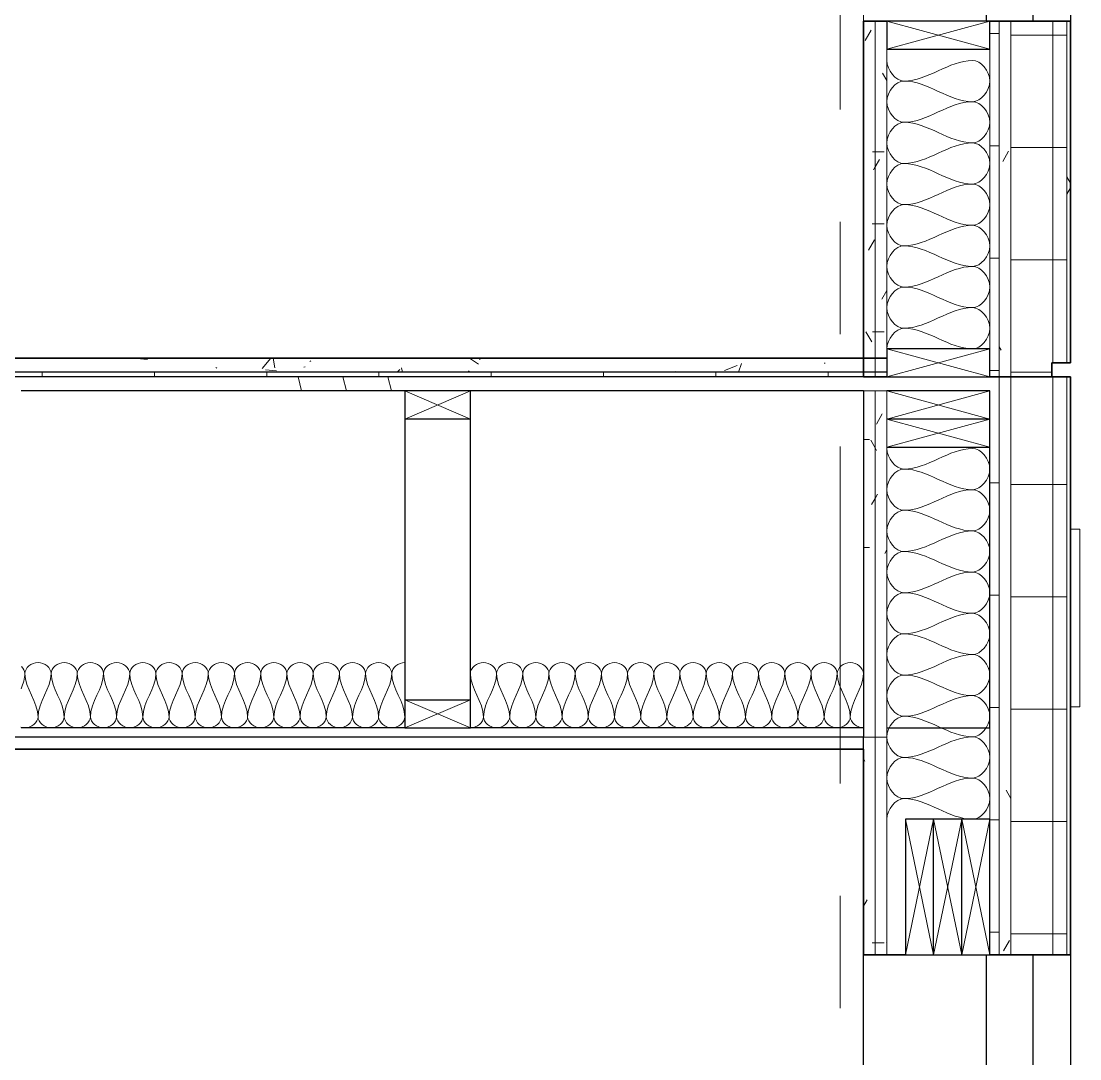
# Model space of a CAD drawing. Header units: inches. Extents: x 6 to 8416, y -388 to 6104.
# Drawn here: x 344.8 to 401.4, y 5567.3 to 5622.7 of the extents above; entities that cross this region are included whole.
import ezdxf

# ---------------------------------------------------------------- set-up
doc = ezdxf.new("R2010")
doc.units = ezdxf.units.IN
doc.header["$MEASUREMENT"] = 0
doc.linetypes.add('Center 3_8_', pattern=[36, 18, -6, 6, -6])
for name, color, linetype, lineweight in [('A-DETL', 90, 'Continuous', 13), ('A-DETL-GENF', 92, 'Continuous', 13), ('A-FLOR', 192, 'Continuous', 18), ('A-FLOR-MCUT', 51, 'Continuous', 25), ('A-FLOR-PATT', 8, 'Continuous', 35), ('A-GLAZ', 151, 'Continuous', 25), ('A-ROOM', 32, 'Continuous', 13), ('A-WALL', 113, 'Continuous', 25), ('A-WALL-PATT', 111, 'Continuous', 35), ('M-EQPM', 50, 'Continuous', 18), ('S-GRID', 1, 'Continuous', 13)]:
    doc.layers.add(name, color=color, linetype=linetype, lineweight=lineweight)
pattern_1 = [(0, (441.926, 3018), (0, 6), []), (90, (441.926, 3018), (-6, 4e-16), [])]
pattern_2 = [(0, (441.926, 3018), (0, 60), [60, 0, 0, 0]), (284.036, (482.726, 3030), (59.99915, -180.000494), [12.369, -235.017]), (284.036, (480.326, 3030), (59.99915, -180.000494), [12.369, -235.017]), (284.036, (477.926, 3030), (59.99915, -180.000494), [12.369, -235.017]), (284.036, (446.726, 3042), (59.99915, -180.000494), [12.369, -235.017]), (284.036, (444.326, 3042), (59.99915, -180.000494), [12.369, -235.017]), (284.036, (441.926, 3042), (59.99915, -180.000494), [12.369, -235.017]), (284.036, (464.726, 3054), (59.99915, -180.000494), [12.369, -235.017]), (284.036, (462.326, 3054), (59.99915, -180.000494), [12.369, -235.017]), (284.036, (459.926, 3054), (59.99915, -180.000494), [12.369, -235.017]), (284.036, (482.726, 3066), (59.99915, -180.000494), [12.369, -235.017]), (284.036, (480.326, 3066), (59.99915, -180.000494), [12.369, -235.017]), (284.036, (477.926, 3066), (59.99915, -180.000494), [12.369, -235.017]), (284.036, (446.726, 3078), (59.99915, -180.000494), [12.369, -235.017]), (284.036, (444.326, 3078), (59.99915, -180.000494), [12.369, -235.017]), (284.036, (441.926, 3078), (59.99915, -180.000494), [12.369, -235.017]), (0, (441.926, 3024), (0, 60), [60, 0, 0, 0]), (0, (441.926, 3030), (0, 60), [60, 0, 0, 0]), (0, (441.926, 3036), (0, 60), [60, 0, 0, 0]), (0, (441.926, 3042), (0, 60), [60, 0, 0, 0]), (0, (441.926, 3048), (0, 60), [60, 0, 0, 0]), (0, (441.926, 3054), (0, 60), [60, 0, 0, 0]), (0, (441.926, 3060), (0, 60), [60, 0, 0, 0]), (0, (441.926, 3066), (0, 60), [60, 0, 0, 0]), (0, (441.926, 3072), (0, 60), [60, 0, 0, 0])]
pattern_3 = [(0, (441.926, 3018), (7.68, 1.92), [0.6336, -5.126, 0.6336, -5.126, -30.72]), (0, (441.926, 3018), (7.68, 1.92), [-11.52, 0.6336, -10.886, 0.6336, -5.126, -13.44]), (0, (441.926, 3018), (7.68, 1.92), [-28.8, 0.6336, -3.206, 0.6336, -8.966]), (120, (444.806, 3018.96), (-5.5027688, 5.6910751), [0.6336, -5.126, 0.6336, -5.126, -30.72]), (120, (444.806, 3018.96), (-5.5027688, 5.6910751), [-11.52, 0.6336, -10.886, 0.6336, -5.126, -13.44]), (120, (444.806, 3018.96), (-5.5027688, 5.6910751), [-28.8, 0.6336, -3.206, 0.6336, -8.966]), (240, (445.766, 3022.8), (-2.1772312, -7.6110751), [0.6336, -5.126, 0.6336, -5.126, -30.72]), (240, (445.766, 3022.8), (-2.1772312, -7.6110751), [-11.52, 0.6336, -10.886, 0.6336, -5.126, -13.44]), (240, (445.766, 3022.8), (-2.1772312, -7.6110751), [-28.8, 0.6336, -3.206, 0.6336, -8.966])]
pattern_4 = [(0, (3866.364, 3018), (7.68, 1.92), [0.6336, -5.126, 0.6336, -5.126, -30.72]), (0, (3866.364, 3018), (7.68, 1.92), [-11.52, 0.6336, -10.886, 0.6336, -5.126, -13.44]), (0, (3866.364, 3018), (7.68, 1.92), [-28.8, 0.6336, -3.206, 0.6336, -8.966]), (120, (3869.244, 3018.96), (-5.5027688, 5.6910751), [0.6336, -5.126, 0.6336, -5.126, -30.72]), (120, (3869.244, 3018.96), (-5.5027688, 5.6910751), [-11.52, 0.6336, -10.886, 0.6336, -5.126, -13.44]), (120, (3869.244, 3018.96), (-5.5027688, 5.6910751), [-28.8, 0.6336, -3.206, 0.6336, -8.966]), (240, (3870.204, 3022.8), (-2.1772312, -7.6110751), [0.6336, -5.126, 0.6336, -5.126, -30.72]), (240, (3870.204, 3022.8), (-2.1772312, -7.6110751), [-11.52, 0.6336, -10.886, 0.6336, -5.126, -13.44]), (240, (3870.204, 3022.8), (-2.1772312, -7.6110751), [-28.8, 0.6336, -3.206, 0.6336, -8.966])]

# ---------------------------------------------------------------- blocks, each defined once
blk = doc.blocks.new('1-2 WD Adaptive-Recess-TS - 4_-0_x6_-6_ - 1_-6_ Recess L-12470867-WALL SECTION - LOBBY CANOPY')
at = {"layer": 'A-GLAZ', "lineweight": 13}
for p, q in [((3814.25, 5878.5), (3814.25, 5956.5)), ((3825.3125, 5956.5), (3825.3125, 5878.5))]:
    blk.add_line(p, q, dxfattribs=at)
at = {"layer": 'A-GLAZ', "color": 7}
for p, q in [((3820.8125, 5956.5), (3820.8125, 5904.5)), ((3823.3125, 5956.5), (3821, 5956.5)), ((3823.3125, 5904.5), (3823.3125, 5956.5))]:
    blk.add_line(p, q, dxfattribs=at)
blk = doc.blocks.new('1-2 WD Adaptive-Recess-TS - 4_-0_x6_-6_ - 1_-6_ Recess L-V33-WALL SECTION - LOBBY CANOPY')
at = {"layer": 'A-GLAZ', "lineweight": 13}
for p, q in [((3814.25, 5622.75), (3814.25, 5700.75)), ((3825.3125, 5700.75), (3825.3125, 5622.75))]:
    blk.add_line(p, q, dxfattribs=at)
at = {"layer": 'A-GLAZ', "color": 7}
for p, q in [((3820.8125, 5624.75), (3820.8125, 5622.75)), ((3823.3125, 5622.75), (3823.3125, 5624.75)), ((3821, 5622.75), (3823.3125, 5622.75))]:
    blk.add_line(p, q, dxfattribs=at)
blk = doc.blocks.new('ME Louvers w Trim-AM - 24_ x 8_-17810123-WALL SECTION - LOBBY CANOPY')
at = {"layer": 'M-EQPM'}
for p, q in [((3825.3125, 5467.75), (3825.8125, 5467.75)), ((3825.8125, 5467.75), (3825.8125, 5458.25)), ((3825.8125, 5458.25), (3825.3125, 5458.25))]:
    blk.add_line(p, q, dxfattribs=at)
blk = doc.blocks.new('06 Nominal Cut Lumber-Section-AM1 - 2x8 Section-20149446-WALL SECTION - LOBBY CANOPY')
at = {"layer": 'A-DETL-GENF', "lineweight": 25}
for p, q in [((3821, 5708), (3819.5, 5708)), ((3821, 5700.75), (3821, 5708)), ((3819.5, 5700.75), (3821, 5700.75))]:
    blk.add_line(p, q, dxfattribs=at)
at = {"layer": 'A-DETL-GENF'}
for p, q in [((3821, 5700.75), (3819.5, 5708)), ((3819.5, 5700.75), (3821, 5708))]:
    blk.add_line(p, q, dxfattribs=at)
blk = doc.blocks.new('06 Nominal Cut Lumber-Section-AM1 - 2x8 Section-V35-WALL SECTION - LOBBY CANOPY')
at = {"layer": 'A-DETL-GENF', "lineweight": 25}
for p, q in [((3818, 5708), (3816.5, 5708)), ((3816.5, 5708), (3816.5, 5700.75)), ((3818, 5700.75), (3818, 5708)), ((3816.5, 5700.75), (3818, 5700.75))]:
    blk.add_line(p, q, dxfattribs=at)
at = {"layer": 'A-DETL-GENF'}
for p, q in [((3818, 5700.75), (3816.5, 5708)), ((3816.5, 5700.75), (3818, 5708))]:
    blk.add_line(p, q, dxfattribs=at)
blk = doc.blocks.new('06 Nominal Cut Lumber-Section-AM1 - 2x6 Section-9014713-WALL SECTION - LOBBY CANOPY')
at = {"layer": 'A-DETL-GENF', "lineweight": 25}
for p, q in [((3821, 5730.875), (3815.5, 5730.875)), ((3821, 5729.375), (3821, 5730.875))]:
    blk.add_line(p, q, dxfattribs=at)
at = {"layer": 'A-DETL-GENF'}
for p, q in [((3815.5, 5730.875), (3821, 5729.375)), ((3815.5, 5729.375), (3821, 5730.875))]:
    blk.add_line(p, q, dxfattribs=at)
blk = doc.blocks.new('06 Nominal Cut Lumber-Section-AM1 - 2x6 Section-16986702-WALL SECTION - LOBBY CANOPY')
at = {"layer": 'A-DETL-GENF', "lineweight": 25}
for p, q in [((3821, 5729.375), (3815.5, 5729.375)), ((3821, 5727.875), (3821, 5729.375)), ((3815.5, 5727.875), (3821, 5727.875))]:
    blk.add_line(p, q, dxfattribs=at)
at = {"layer": 'A-DETL-GENF'}
for p, q in [((3815.5, 5727.875), (3821, 5729.375)), ((3815.5, 5729.375), (3821, 5727.875))]:
    blk.add_line(p, q, dxfattribs=at)
blk = doc.blocks.new('06 Nominal Cut Lumber-Section-AM1 - 2x6 Section-V36-WALL SECTION - LOBBY CANOPY')
at = {"layer": 'A-DETL-GENF', "lineweight": 25}
for p, q in [((3815.5, 5733.125), (3815.5, 5731.625)), ((3821, 5733.125), (3815.5, 5733.125)), ((3821, 5731.625), (3821, 5733.125)), ((3815.5, 5731.625), (3821, 5731.625))]:
    blk.add_line(p, q, dxfattribs=at)
at = {"layer": 'A-DETL-GENF'}
for p, q in [((3815.5, 5733.125), (3821, 5731.625)), ((3815.5, 5731.625), (3821, 5733.125))]:
    blk.add_line(p, q, dxfattribs=at)
blk = doc.blocks.new('09 GypsumWallboardTypeX-Section-AM - 5_8_-V41-WALL SECTION - LOBBY CANOPY')
at = {"layer": 'A-DETL-GENF'}
h = blk.add_hatch(dxfattribs=at)
h.set_pattern_fill('FP_16', color=256, style=0, pattern_type=2)
h.set_pattern_definition(pattern_4)
h.paths.add_polyline_path([(3815.5, 5584.5), (3815.5, 5603), (3814.875, 5603), (3814.875, 5584.5)])
for p, q in [((3815.5, 5603), (3814.875, 5603)), ((3815.5, 5584.5), (3815.5, 5603)), ((3814.875, 5584.5), (3815.5, 5584.5))]:
    blk.add_line(p, q, dxfattribs=at)
blk = doc.blocks.new('09 GypsumWallboardTypeX-Section-AM - 5_8_-V42-WALL SECTION - LOBBY CANOPY')
at = {"layer": 'A-DETL-GENF'}
h = blk.add_hatch(dxfattribs=at)
h.set_pattern_fill('FP_16', color=256, style=0, pattern_type=2)
h.set_pattern_definition(pattern_4)
h.paths.add_polyline_path([(3814.875, 5584.5), (3814.875, 5603), (3814.25, 5603), (3814.25, 5584.5)])
at = {"layer": 'A-DETL-GENF', "lineweight": 25}
blk.add_line((3814.25, 5603), (3814.25, 5584.5), dxfattribs=at)
at = {"layer": 'A-DETL-GENF'}
for p, q in [((3814.875, 5603), (3814.25, 5603)), ((3814.875, 5584.5), (3814.875, 5603)), ((3814.25, 5584.5), (3814.875, 5584.5))]:
    blk.add_line(p, q, dxfattribs=at)
blk = doc.blocks.new('06 Nominal Cut Lumber-Section-AM1 - 2x4 Section-9046868-WALL SECTION - LOBBY CANOPY')
at = {"layer": 'A-DETL-GENF', "lineweight": 25}
for p, q in [((3793.25, 5730.875), (3789.75, 5730.875)), ((3789.75, 5730.875), (3789.75, 5729.375)), ((3793.25, 5729.375), (3793.25, 5730.875))]:
    blk.add_line(p, q, dxfattribs=at)
at = {"layer": 'A-DETL-GENF'}
for p, q in [((3789.75, 5729.375), (3793.25, 5730.875)), ((3789.75, 5730.875), (3793.25, 5729.375))]:
    blk.add_line(p, q, dxfattribs=at)
blk = doc.blocks.new('06 Nominal Cut Lumber-Section-AM1 - 2x4 Section-V38-WALL SECTION - LOBBY CANOPY')
at = {"layer": 'A-DETL-GENF', "lineweight": 25}
for p, q in [((3789.75, 5714.375), (3789.75, 5712.875)), ((3793.25, 5712.875), (3793.25, 5714.375)), ((3789.75, 5712.875), (3793.25, 5712.875))]:
    blk.add_line(p, q, dxfattribs=at)
at = {"layer": 'A-DETL-GENF'}
for p, q in [((3789.75, 5712.875), (3793.25, 5714.375)), ((3789.75, 5714.375), (3793.25, 5712.875))]:
    blk.add_line(p, q, dxfattribs=at)
blk = doc.blocks.new('06 Nominal Cut Lumber-Top-AM - 4_ W-20150248-WALL SECTION - LOBBY CANOPY')
at = {"layer": 'A-DETL-GENF', "lineweight": 25}
for p, q in [((3793.25, 5729.375), (3789.75, 5729.375)), ((3789.75, 5729.375), (3789.75, 5714.375)), ((3793.25, 5714.375), (3793.25, 5729.375)), ((3789.75, 5714.375), (3793.25, 5714.375))]:
    blk.add_line(p, q, dxfattribs=at)

msp = doc.modelspace()

# ---------------------------------------------------------------- hatches: boundary and pattern name
at = {"layer": 'A-FLOR-PATT', "lineweight": 13}
h = msp.add_hatch(dxfattribs=at)
h.set_pattern_fill('FP_13', color=256, style=0, pattern_type=2)
h.set_pattern_definition([(50, (441.926, 3018), (6.885997, -0.602097), [0.72, -7.92]), (355, (441.926, 3018), (-1.331756, 7.220547), [0.576, -6.336]), (100.451, (442.5, 3017.95), (5.553629, 6.618191), [0.61191, -6.731]), (46.184, (441.926, 3019.92), (10.245642, -1.588925), [1.08, -11.88]), (96.636, (442.78, 3019.788), (8.97244, 9.35152), [0.91786, -10.096]), (351.184, (441.926, 3019.92), (8.9732, 9.35123), [0.864, -9.504]), (21, (442.886, 3019.44), (5.730726, -3.865003), [0.72, -7.92]), (326, (442.886, 3019.44), (2.33581, 6.96088), [0.576, -6.336]), (71.451, (443.363, 3019.118), (8.065876, 3.095948), [0.61191, -6.731]), (37.5, (441.926, 3018), (0.116866, 3.1954784), [0.06336, -6.196, 0.06336, -6.369, -6.36]), (37.5, (441.926, 3018), (0.116866, 3.1954784), [-12.691, 0.06336, -6.297]), (7.5, (441.926, 3018), (2.52543, 3.7860247), [0.06336, -3.604, 0.06336, -6.052, -2.424]), (7.5, (441.926, 3018), (2.52543, 3.7860247), [-9.782, 0.06336, -2.361]), (327.5, (439.785, 3018), (5.1243685, -0.2161763), [0.06336, -2.337, 0.06336, -7.425, -9.936]), (327.5, (439.785, 3018), (5.1243685, -0.2161763), [-9.888, 0.06336, -9.873]), (317.5, (438.825, 3018), (5.598326, 0.96141), [0.06336, -3.057, 0.06336, -4.909, -7.056]), (317.5, (438.825, 3018), (5.598326, 0.96141), [-8.093, 0.06336, -6.993])])
h.paths.add_polyline_path([(366.41796077, 5604), (391.06196077, 5604), (391.06196077, 5604.75), (300.59396077, 5604.75), (300.59396077, 5604)])
h = msp.add_hatch(dxfattribs=at)
h.set_pattern_fill('FP_14', color=256, style=0, pattern_type=2)
h.set_pattern_definition(pattern_1)
h.paths.add_polyline_path([(366.41796077, 5603.75), (391.06196077, 5603.75), (391.06196077, 5604), (300.59396077, 5604), (300.59396077, 5603.75)])
h = msp.add_hatch(dxfattribs=at)
h.set_pattern_fill('FP_15', color=256, style=0, pattern_type=2)
h.set_pattern_definition(pattern_2)
h.paths.add_polyline_path([(391.06196077, 5603), (396.56196077, 5603), (396.56196077, 5603.75), (300.59396077, 5603.75), (300.59396077, 5603), (390.43696077, 5603)])
at = {"layer": 'A-WALL-PATT', "lineweight": 13}
h = msp.add_hatch(dxfattribs=at)
h.set_pattern_fill('FP_15', color=256, style=0, pattern_type=2)
h.set_pattern_definition(pattern_2)
h.paths.add_polyline_path([(396.56196077, 5603.75), (397.06196077, 5603.75), (397.06196077, 5622.75), (396.56196077, 5622.75), (396.56196077, 5605.25)])
h.paths.add_polyline_path([(397.06196077, 5700.75), (397.06196077, 5731.625), (396.56196077, 5731.625), (396.56196077, 5700.75)])
h = msp.add_hatch(dxfattribs=at)
h.set_pattern_fill('FP_16', color=256, style=0, pattern_type=2)
h.set_pattern_definition(pattern_3)
h.paths.add_polyline_path([(397.06196077, 5603.75), (397.68696077, 5603.75), (397.68696077, 5622.75), (397.06196077, 5622.75), (397.06196077, 5616.38675)])
h.paths.add_polyline_path([(397.06196077, 5700.75), (397.68696077, 5700.75), (397.68696077, 5731.625), (397.06196077, 5731.625), (397.06196077, 5709.351875)])
h = msp.add_hatch(dxfattribs=at)
h.set_pattern_fill('FP_14', color=256, style=0, pattern_type=2)
h.set_pattern_definition(pattern_1)
h.paths.add_polyline_path([(399.87446077, 5603.75), (399.87446077, 5604.5), (400.68696077, 5604.5), (400.68696077, 5622.75), (397.68696077, 5622.75), (397.68696077, 5603.75), (399.32996077, 5603.75)])
h.paths.add_polyline_path([(399.32996077, 5700.75), (400.68696077, 5700.75), (400.68696077, 5731.625), (397.68696077, 5731.625), (397.68696077, 5700.75)])
h = msp.add_hatch(dxfattribs=at)
h.set_pattern_fill('FP_16', color=256, style=0, pattern_type=2)
h.set_pattern_definition(pattern_3)
h.paths.add_polyline_path([(400.68696077, 5604.5), (400.87446077, 5604.5), (400.87446077, 5622.75), (400.68696077, 5622.75), (400.68696077, 5616.38675)])
h.paths.add_polyline_path([(400.68696077, 5700.75), (400.87446077, 5700.75), (400.87446077, 5731.625), (400.68696077, 5731.625)])
h = msp.add_hatch(dxfattribs=at)
h.set_pattern_fill('FP_16', color=256, style=0, pattern_type=2)
h.set_pattern_definition(pattern_3)
h.paths.add_polyline_path([(389.81196077, 5603.75), (390.43696077, 5603.75), (390.43696077, 5622.75), (389.81196077, 5622.75), (389.81196077, 5616.38675)])
h.paths.add_polyline_path([(389.81196077, 5700.75), (390.43696077, 5700.75), (390.43696077, 5712.375), (389.81196077, 5712.375), (389.81196077, 5709.351875)])
h = msp.add_hatch(dxfattribs=at)
h.set_pattern_fill('FP_16', color=256, style=0, pattern_type=2)
h.set_pattern_definition(pattern_3)
h.paths.add_polyline_path([(391.06196077, 5603.75), (391.06196077, 5622.75), (390.43696077, 5622.75), (390.43696077, 5603.75)])
h.paths.add_polyline_path([(391.06196077, 5700.75), (391.06196077, 5712.375), (390.43696077, 5712.375), (390.43696077, 5700.75)])
h = msp.add_hatch(dxfattribs=at)
h.set_pattern_fill('FP_15', color=256, style=0, pattern_type=2)
h.set_pattern_definition(pattern_2)
h.paths.add_polyline_path([(396.56196077, 5475.875), (397.06196077, 5475.875), (397.06196077, 5494.875), (396.56196077, 5494.875), (396.56196077, 5477.375)])
h.paths.add_polyline_path([(396.56196077, 5572.875), (397.06196077, 5572.875), (397.06196077, 5603.75), (396.56196077, 5603.75), (396.56196077, 5580.125)])
h = msp.add_hatch(dxfattribs=at)
h.set_pattern_fill('FP_16', color=256, style=0, pattern_type=2)
h.set_pattern_definition(pattern_3)
h.paths.add_polyline_path([(397.68696077, 5475.875), (397.68696077, 5494.875), (397.06196077, 5494.875), (397.06196077, 5475.875)])
h.paths.add_polyline_path([(397.06196077, 5572.875), (397.68696077, 5572.875), (397.68696077, 5603.75), (397.06196077, 5603.75), (397.06196077, 5585.398375)])
h = msp.add_hatch(dxfattribs=at)
h.set_pattern_fill('FP_14', color=256, style=0, pattern_type=2)
h.set_pattern_definition(pattern_1)
h.paths.add_polyline_path([(399.87446077, 5475.875), (399.87446077, 5476.625), (400.68696077, 5476.625), (400.68696077, 5494.875), (397.68696077, 5494.875), (397.68696077, 5475.875), (399.32996077, 5475.875)])
h.paths.add_polyline_path([(399.32996077, 5572.875), (400.68696077, 5572.875), (400.68696077, 5603.75), (397.68696077, 5603.75), (397.68696077, 5572.875)])
h = msp.add_hatch(dxfattribs=at)
h.set_pattern_fill('FP_16', color=256, style=0, pattern_type=2)
h.set_pattern_definition(pattern_3)
h.paths.add_polyline_path([(400.87446077, 5476.625), (400.87446077, 5494.875), (400.68696077, 5494.875), (400.68696077, 5476.625)])
h.paths.add_polyline_path([(400.68696077, 5572.875), (400.87446077, 5572.875), (400.87446077, 5603.75), (400.68696077, 5603.75)])
h = msp.add_hatch(dxfattribs=at)
h.set_pattern_fill('FP_16', color=256, style=0, pattern_type=2)
h.set_pattern_definition(pattern_3)
h.paths.add_polyline_path([(390.43696077, 5475.875), (390.43696077, 5494.875), (389.81196077, 5494.875), (389.81196077, 5475.875)])
h.paths.add_polyline_path([(390.43696077, 5572.875), (390.43696077, 5584.5), (389.81196077, 5584.5), (389.81196077, 5572.875)])
h = msp.add_hatch(dxfattribs=at)
h.set_pattern_fill('FP_16', color=256, style=0, pattern_type=2)
h.set_pattern_definition(pattern_3)
h.paths.add_polyline_path([(390.43696077, 5475.875), (391.06196077, 5475.875), (391.06196077, 5494.875), (390.43696077, 5494.875), (390.43696077, 5492.43325)])
h.paths.add_polyline_path([(390.43696077, 5572.875), (391.06196077, 5572.875), (391.06196077, 5584.5), (390.43696077, 5584.5), (390.43696077, 5583.875)])

# ---------------------------------------------------------------- linework, layer by layer
at = {"layer": 'A-DETL'}
for points in [[(391.97862743, 5619.55), (391.54650662, 5619.55), (391.06196077, 5620.13145503), (391.06196077, 5620.65)], [(395.6452941, 5620.65), (394.38545627, 5620.65), (393.23846526, 5619.55), (391.97862743, 5619.55)], [(395.6452941, 5618.45), (396.07741491, 5618.45), (397.04650662, 5619.55), (396.07741491, 5620.65), (395.6452941, 5620.65)], [(391.97862743, 5617.35), (391.54650662, 5617.35), (390.57741491, 5618.45), (391.54650662, 5619.55), (391.97862743, 5619.55)], [(391.97862743, 5619.55), (393.23846526, 5619.55), (394.38545627, 5618.45), (395.6452941, 5618.45)], [(395.6452941, 5618.45), (394.38545627, 5618.45), (393.23846526, 5617.35), (391.97862743, 5617.35)], [(395.6452941, 5616.25), (396.07741491, 5616.25), (397.04650662, 5617.35), (396.07741491, 5618.45), (395.6452941, 5618.45)], [(391.97862743, 5615.15), (391.54650662, 5615.15), (390.57741491, 5616.25), (391.54650662, 5617.35), (391.97862743, 5617.35)], [(391.97862743, 5617.35), (393.23846526, 5617.35), (394.38545627, 5616.25), (395.6452941, 5616.25)], [(395.6452941, 5616.25), (394.38545627, 5616.25), (393.23846526, 5615.15), (391.97862743, 5615.15)], [(395.6452941, 5614.05), (396.07741491, 5614.05), (397.04650662, 5615.15), (396.07741491, 5616.25), (395.6452941, 5616.25)], [(391.97862743, 5612.95), (391.54650662, 5612.95), (390.57741491, 5614.05), (391.54650662, 5615.15), (391.97862743, 5615.15)], [(391.97862743, 5615.15), (393.23846526, 5615.15), (394.38545627, 5614.05), (395.6452941, 5614.05)], [(395.6452941, 5614.05), (394.38545627, 5614.05), (393.23846526, 5612.95), (391.97862743, 5612.95)], [(395.6452941, 5611.85), (396.07741491, 5611.85), (397.04650662, 5612.95), (396.07741491, 5614.05), (395.6452941, 5614.05)], [(391.97862743, 5610.75), (391.54650662, 5610.75), (390.57741491, 5611.85), (391.54650662, 5612.95), (391.97862743, 5612.95)], [(391.97862743, 5612.95), (393.23846526, 5612.95), (394.38545627, 5611.85), (395.6452941, 5611.85)], [(395.6452941, 5611.85), (394.38545627, 5611.85), (393.23846526, 5610.75), (391.97862743, 5610.75)], [(395.6452941, 5609.65), (396.07741491, 5609.65), (397.04650662, 5610.75), (396.07741491, 5611.85), (395.6452941, 5611.85)], [(391.97862743, 5608.55), (391.54650662, 5608.55), (390.57741491, 5609.65), (391.54650662, 5610.75), (391.97862743, 5610.75)], [(391.97862743, 5610.75), (393.23846526, 5610.75), (394.38545627, 5609.65), (395.6452941, 5609.65)], [(395.6452941, 5609.65), (394.38545627, 5609.65), (393.23846526, 5608.55), (391.97862743, 5608.55)], [(395.6452941, 5607.45), (396.07741491, 5607.45), (397.04650662, 5608.55), (396.07741491, 5609.65), (395.6452941, 5609.65)], [(391.97862743, 5606.35), (391.54650662, 5606.35), (390.57741491, 5607.45), (391.54650662, 5608.55), (391.97862743, 5608.55)], [(391.97862743, 5608.55), (393.23846526, 5608.55), (394.38545627, 5607.45), (395.6452941, 5607.45)], [(395.6452941, 5607.45), (394.38545627, 5607.45), (393.23846526, 5606.35), (391.97862743, 5606.35)], [(395.6452941, 5605.25), (396.07741491, 5605.25), (397.04650662, 5606.35), (396.07741491, 5607.45), (395.6452941, 5607.45)], [(391.06196077, 5605.25), (391.06196077, 5605.76854497), (391.54650662, 5606.35), (391.97862743, 5606.35)], [(391.97862743, 5606.35), (393.23846526, 5606.35), (394.38545627, 5605.25), (395.6452941, 5605.25)], [(391.97862743, 5598.825), (391.54650662, 5598.825), (391.06196077, 5599.40645503), (391.06196077, 5599.925)], [(395.6452941, 5599.925), (394.38545627, 5599.925), (393.23846526, 5598.825), (391.97862743, 5598.825)], [(395.6452941, 5597.725), (396.07741491, 5597.725), (397.04650662, 5598.825), (396.07741491, 5599.925), (395.6452941, 5599.925)], [(391.97862743, 5596.625), (391.54650662, 5596.625), (390.57741491, 5597.725), (391.54650662, 5598.825), (391.97862743, 5598.825)], [(391.97862743, 5598.825), (393.23846526, 5598.825), (394.38545627, 5597.725), (395.6452941, 5597.725)], [(395.6452941, 5597.725), (394.38545627, 5597.725), (393.23846526, 5596.625), (391.97862743, 5596.625)], [(395.6452941, 5595.525), (396.07741491, 5595.525), (397.04650662, 5596.625), (396.07741491, 5597.725), (395.6452941, 5597.725)], [(391.97862743, 5594.425), (391.54650662, 5594.425), (390.57741491, 5595.525), (391.54650662, 5596.625), (391.97862743, 5596.625)], [(391.97862743, 5596.625), (393.23846526, 5596.625), (394.38545627, 5595.525), (395.6452941, 5595.525)], [(395.6452941, 5595.525), (394.38545627, 5595.525), (393.23846526, 5594.425), (391.97862743, 5594.425)], [(395.6452941, 5593.325), (396.07741491, 5593.325), (397.04650662, 5594.425), (396.07741491, 5595.525), (395.6452941, 5595.525)], [(391.97862743, 5592.225), (391.54650662, 5592.225), (390.57741491, 5593.325), (391.54650662, 5594.425), (391.97862743, 5594.425)], [(391.97862743, 5594.425), (393.23846526, 5594.425), (394.38545627, 5593.325), (395.6452941, 5593.325)], [(395.6452941, 5593.325), (394.38545627, 5593.325), (393.23846526, 5592.225), (391.97862743, 5592.225)], [(395.6452941, 5591.125), (396.07741491, 5591.125), (397.04650662, 5592.225), (396.07741491, 5593.325), (395.6452941, 5593.325)], [(391.97862743, 5590.025), (391.54650662, 5590.025), (390.57741491, 5591.125), (391.54650662, 5592.225), (391.97862743, 5592.225)], [(391.97862743, 5592.225), (393.23846526, 5592.225), (394.38545627, 5591.125), (395.6452941, 5591.125)], [(395.6452941, 5591.125), (394.38545627, 5591.125), (393.23846526, 5590.025), (391.97862743, 5590.025)], [(395.6452941, 5588.925), (396.07741491, 5588.925), (397.04650662, 5590.025), (396.07741491, 5591.125), (395.6452941, 5591.125)], [(391.97862743, 5587.825), (391.54650662, 5587.825), (390.57741491, 5588.925), (391.54650662, 5590.025), (391.97862743, 5590.025)], [(391.97862743, 5590.025), (393.23846526, 5590.025), (394.38545627, 5588.925), (395.6452941, 5588.925)], [(395.6452941, 5588.925), (394.38545627, 5588.925), (393.23846526, 5587.825), (391.97862743, 5587.825)], [(395.6452941, 5586.725), (396.07741491, 5586.725), (397.04650662, 5587.825), (396.07741491, 5588.925), (395.6452941, 5588.925)], [(346.41196077, 5587.91666667), (346.41196077, 5588.19165264), (345.71196077, 5588.80834736), (345.01196077, 5588.19165264), (345.01196077, 5587.91666667)], [(347.81196077, 5587.91666667), (347.81196077, 5588.19165264), (347.11196077, 5588.80834736), (346.41196077, 5588.19165264), (346.41196077, 5587.91666667)], [(349.21196077, 5587.91666667), (349.21196077, 5588.19165264), (348.51196077, 5588.80834736), (347.81196077, 5588.19165264), (347.81196077, 5587.91666667)], [(350.61196077, 5587.91666667), (350.61196077, 5588.19165264), (349.91196077, 5588.80834736), (349.21196077, 5588.19165264), (349.21196077, 5587.91666667)], [(352.01196077, 5587.91666667), (352.01196077, 5588.19165264), (351.31196077, 5588.80834736), (350.61196077, 5588.19165264), (350.61196077, 5587.91666667)], [(353.41196077, 5587.91666667), (353.41196077, 5588.19165264), (352.71196077, 5588.80834736), (352.01196077, 5588.19165264), (352.01196077, 5587.91666667)], [(354.81196077, 5587.91666667), (354.81196077, 5588.19165264), (354.11196077, 5588.80834736), (353.41196077, 5588.19165264), (353.41196077, 5587.91666667)], [(356.21196077, 5587.91666667), (356.21196077, 5588.19165264), (355.51196077, 5588.80834736), (354.81196077, 5588.19165264), (354.81196077, 5587.91666667)], [(357.61196077, 5587.91666667), (357.61196077, 5588.19165264), (356.91196077, 5588.80834736), (356.21196077, 5588.19165264), (356.21196077, 5587.91666667)], [(359.01196077, 5587.91666667), (359.01196077, 5588.19165264), (358.31196077, 5588.80834736), (357.61196077, 5588.19165264), (357.61196077, 5587.91666667)], [(360.41196077, 5587.91666667), (360.41196077, 5588.19165264), (359.71196077, 5588.80834736), (359.01196077, 5588.19165264), (359.01196077, 5587.91666667)], [(361.81196077, 5587.91666667), (361.81196077, 5588.19165264), (361.11196077, 5588.80834736), (360.41196077, 5588.19165264), (360.41196077, 5587.91666667)], [(363.21196077, 5587.91666667), (363.21196077, 5588.19165264), (362.51196077, 5588.80834736), (361.81196077, 5588.19165264), (361.81196077, 5587.91666667)], [(364.61196077, 5587.91666667), (364.61196077, 5588.19165264), (363.91196077, 5588.80834736), (363.21196077, 5588.19165264), (363.21196077, 5587.91666667)], [(365.31196077, 5588.5), (364.96196077, 5588.5), (364.61196077, 5588.19165264), (364.61196077, 5587.91666667)], [(370.21196077, 5587.91666667), (370.21196077, 5588.19165264), (369.51196077, 5588.80834736), (368.81196077, 5588.19165264), (368.81196077, 5587.91666667)], [(371.61196077, 5587.91666667), (371.61196077, 5588.19165264), (370.91196077, 5588.80834736), (370.21196077, 5588.19165264), (370.21196077, 5587.91666667)], [(373.01196077, 5587.91666667), (373.01196077, 5588.19165264), (372.31196077, 5588.80834736), (371.61196077, 5588.19165264), (371.61196077, 5587.91666667)], [(374.41196077, 5587.91666667), (374.41196077, 5588.19165264), (373.71196077, 5588.80834736), (373.01196077, 5588.19165264), (373.01196077, 5587.91666667)], [(375.81196077, 5587.91666667), (375.81196077, 5588.19165264), (375.11196077, 5588.80834736), (374.41196077, 5588.19165264), (374.41196077, 5587.91666667)], [(377.21196077, 5587.91666667), (377.21196077, 5588.19165264), (376.51196077, 5588.80834736), (375.81196077, 5588.19165264), (375.81196077, 5587.91666667)], [(378.61196077, 5587.91666667), (378.61196077, 5588.19165264), (377.91196077, 5588.80834736), (377.21196077, 5588.19165264), (377.21196077, 5587.91666667)], [(380.01196077, 5587.91666667), (380.01196077, 5588.19165264), (379.31196077, 5588.80834736), (378.61196077, 5588.19165264), (378.61196077, 5587.91666667)], [(381.41196077, 5587.91666667), (381.41196077, 5588.19165264), (380.71196077, 5588.80834736), (380.01196077, 5588.19165264), (380.01196077, 5587.91666667)], [(382.81196077, 5587.91666667), (382.81196077, 5588.19165264), (382.11196077, 5588.80834736), (381.41196077, 5588.19165264), (381.41196077, 5587.91666667)], [(384.21196077, 5587.91666667), (384.21196077, 5588.19165264), (383.51196077, 5588.80834736), (382.81196077, 5588.19165264), (382.81196077, 5587.91666667)], [(385.61196077, 5587.91666667), (385.61196077, 5588.19165264), (384.91196077, 5588.80834736), (384.21196077, 5588.19165264), (384.21196077, 5587.91666667)], [(387.01196077, 5587.91666667), (387.01196077, 5588.19165264), (386.31196077, 5588.80834736), (385.61196077, 5588.19165264), (385.61196077, 5587.91666667)], [(388.41196077, 5587.91666667), (388.41196077, 5588.19165264), (387.71196077, 5588.80834736), (387.01196077, 5588.19165264), (387.01196077, 5587.91666667)], [(389.81196077, 5587.91666667), (389.81196077, 5588.19165264), (389.11196077, 5588.80834736), (388.41196077, 5588.19165264), (388.41196077, 5587.91666667)], [(344.81315906, 5587.09129608), (344.92540117, 5587.36170314), (345.01196077, 5587.63474491), (345.01196077, 5587.91666667)], [(345.01196077, 5587.91666667), (345.01196077, 5588.04237454), (344.93881791, 5588.17505426), (344.82596893, 5588.28206119)], [(345.01196077, 5587.91666667), (345.01196077, 5587.11495168), (345.71196077, 5586.38504832), (345.71196077, 5585.58333333)], [(345.71196077, 5585.58333333), (345.71196077, 5586.38504832), (346.41196077, 5587.11495168), (346.41196077, 5587.91666667)], [(346.41196077, 5587.91666667), (346.41196077, 5587.11495168), (347.11196077, 5586.38504832), (347.11196077, 5585.58333333)], [(347.11196077, 5585.58333333), (347.11196077, 5586.38504832), (347.81196077, 5587.11495168), (347.81196077, 5587.91666667)], [(347.81196077, 5587.91666667), (347.81196077, 5587.11495168), (348.51196077, 5586.38504832), (348.51196077, 5585.58333333)], [(348.51196077, 5585.58333333), (348.51196077, 5586.38504832), (349.21196077, 5587.11495168), (349.21196077, 5587.91666667)], [(349.21196077, 5587.91666667), (349.21196077, 5587.11495168), (349.91196077, 5586.38504832), (349.91196077, 5585.58333333)], [(349.91196077, 5585.58333333), (349.91196077, 5586.38504832), (350.61196077, 5587.11495168), (350.61196077, 5587.91666667)], [(350.61196077, 5587.91666667), (350.61196077, 5587.11495168), (351.31196077, 5586.38504832), (351.31196077, 5585.58333333)], [(351.31196077, 5585.58333333), (351.31196077, 5586.38504832), (352.01196077, 5587.11495168), (352.01196077, 5587.91666667)], [(352.01196077, 5587.91666667), (352.01196077, 5587.11495168), (352.71196077, 5586.38504832), (352.71196077, 5585.58333333)], [(352.71196077, 5585.58333333), (352.71196077, 5586.38504832), (353.41196077, 5587.11495168), (353.41196077, 5587.91666667)], [(353.41196077, 5587.91666667), (353.41196077, 5587.11495168), (354.11196077, 5586.38504832), (354.11196077, 5585.58333333)], [(354.11196077, 5585.58333333), (354.11196077, 5586.38504832), (354.81196077, 5587.11495168), (354.81196077, 5587.91666667)], [(354.81196077, 5587.91666667), (354.81196077, 5587.11495168), (355.51196077, 5586.38504832), (355.51196077, 5585.58333333)], [(355.51196077, 5585.58333333), (355.51196077, 5586.38504832), (356.21196077, 5587.11495168), (356.21196077, 5587.91666667)], [(356.21196077, 5587.91666667), (356.21196077, 5587.11495168), (356.91196077, 5586.38504832), (356.91196077, 5585.58333333)], [(356.91196077, 5585.58333333), (356.91196077, 5586.38504832), (357.61196077, 5587.11495168), (357.61196077, 5587.91666667)], [(357.61196077, 5587.91666667), (357.61196077, 5587.11495168), (358.31196077, 5586.38504832), (358.31196077, 5585.58333333)], [(358.31196077, 5585.58333333), (358.31196077, 5586.38504832), (359.01196077, 5587.11495168), (359.01196077, 5587.91666667)], [(359.01196077, 5587.91666667), (359.01196077, 5587.11495168), (359.71196077, 5586.38504832), (359.71196077, 5585.58333333)], [(359.71196077, 5585.58333333), (359.71196077, 5586.38504832), (360.41196077, 5587.11495168), (360.41196077, 5587.91666667)], [(360.41196077, 5587.91666667), (360.41196077, 5587.11495168), (361.11196077, 5586.38504832), (361.11196077, 5585.58333333)], [(361.11196077, 5585.58333333), (361.11196077, 5586.38504832), (361.81196077, 5587.11495168), (361.81196077, 5587.91666667)], [(361.81196077, 5587.91666667), (361.81196077, 5587.11495168), (362.51196077, 5586.38504832), (362.51196077, 5585.58333333)], [(362.51196077, 5585.58333333), (362.51196077, 5586.38504832), (363.21196077, 5587.11495168), (363.21196077, 5587.91666667)], [(363.21196077, 5587.91666667), (363.21196077, 5587.11495168), (363.91196077, 5586.38504832), (363.91196077, 5585.58333333)], [(363.91196077, 5585.58333333), (363.91196077, 5586.38504832), (364.61196077, 5587.11495168), (364.61196077, 5587.91666667)], [(364.61196077, 5587.91666667), (364.61196077, 5587.11495168), (365.31196077, 5586.38504832), (365.31196077, 5585.58333333)], [(368.81196077, 5587.91666667), (368.81196077, 5587.11495168), (369.51196077, 5586.38504832), (369.51196077, 5585.58333333)], [(369.51196077, 5585.58333333), (369.51196077, 5586.38504832), (370.21196077, 5587.11495168), (370.21196077, 5587.91666667)], [(370.21196077, 5587.91666667), (370.21196077, 5587.11495168), (370.91196077, 5586.38504832), (370.91196077, 5585.58333333)], [(370.91196077, 5585.58333333), (370.91196077, 5586.38504832), (371.61196077, 5587.11495168), (371.61196077, 5587.91666667)], [(371.61196077, 5587.91666667), (371.61196077, 5587.11495168), (372.31196077, 5586.38504832), (372.31196077, 5585.58333333)], [(372.31196077, 5585.58333333), (372.31196077, 5586.38504832), (373.01196077, 5587.11495168), (373.01196077, 5587.91666667)], [(373.01196077, 5587.91666667), (373.01196077, 5587.11495168), (373.71196077, 5586.38504832), (373.71196077, 5585.58333333)], [(373.71196077, 5585.58333333), (373.71196077, 5586.38504832), (374.41196077, 5587.11495168), (374.41196077, 5587.91666667)], [(374.41196077, 5587.91666667), (374.41196077, 5587.11495168), (375.11196077, 5586.38504832), (375.11196077, 5585.58333333)], [(375.11196077, 5585.58333333), (375.11196077, 5586.38504832), (375.81196077, 5587.11495168), (375.81196077, 5587.91666667)], [(375.81196077, 5587.91666667), (375.81196077, 5587.11495168), (376.51196077, 5586.38504832), (376.51196077, 5585.58333333)], [(376.51196077, 5585.58333333), (376.51196077, 5586.38504832), (377.21196077, 5587.11495168), (377.21196077, 5587.91666667)], [(377.21196077, 5587.91666667), (377.21196077, 5587.11495168), (377.91196077, 5586.38504832), (377.91196077, 5585.58333333)], [(377.91196077, 5585.58333333), (377.91196077, 5586.38504832), (378.61196077, 5587.11495168), (378.61196077, 5587.91666667)], [(378.61196077, 5587.91666667), (378.61196077, 5587.11495168), (379.31196077, 5586.38504832), (379.31196077, 5585.58333333)], [(379.31196077, 5585.58333333), (379.31196077, 5586.38504832), (380.01196077, 5587.11495168), (380.01196077, 5587.91666667)], [(380.01196077, 5587.91666667), (380.01196077, 5587.11495168), (380.71196077, 5586.38504832), (380.71196077, 5585.58333333)], [(380.71196077, 5585.58333333), (380.71196077, 5586.38504832), (381.41196077, 5587.11495168), (381.41196077, 5587.91666667)], [(381.41196077, 5587.91666667), (381.41196077, 5587.11495168), (382.11196077, 5586.38504832), (382.11196077, 5585.58333333)], [(382.11196077, 5585.58333333), (382.11196077, 5586.38504832), (382.81196077, 5587.11495168), (382.81196077, 5587.91666667)], [(382.81196077, 5587.91666667), (382.81196077, 5587.11495168), (383.51196077, 5586.38504832), (383.51196077, 5585.58333333)], [(383.51196077, 5585.58333333), (383.51196077, 5586.38504832), (384.21196077, 5587.11495168), (384.21196077, 5587.91666667)], [(384.21196077, 5587.91666667), (384.21196077, 5587.11495168), (384.91196077, 5586.38504832), (384.91196077, 5585.58333333)], [(384.91196077, 5585.58333333), (384.91196077, 5586.38504832), (385.61196077, 5587.11495168), (385.61196077, 5587.91666667)], [(385.61196077, 5587.91666667), (385.61196077, 5587.11495168), (386.31196077, 5586.38504832), (386.31196077, 5585.58333333)], [(386.31196077, 5585.58333333), (386.31196077, 5586.38504832), (387.01196077, 5587.11495168), (387.01196077, 5587.91666667)], [(387.01196077, 5587.91666667), (387.01196077, 5587.11495168), (387.71196077, 5586.38504832), (387.71196077, 5585.58333333)], [(387.71196077, 5585.58333333), (387.71196077, 5586.38504832), (388.41196077, 5587.11495168), (388.41196077, 5587.91666667)], [(388.41196077, 5587.91666667), (388.41196077, 5587.11495168), (389.11196077, 5586.38504832), (389.11196077, 5585.58333333)], [(389.11196077, 5585.58333333), (389.11196077, 5586.38504832), (389.81196077, 5587.11495168), (389.81196077, 5587.91666667)], [(391.97862743, 5585.625), (391.54650662, 5585.625), (390.57741491, 5586.725), (391.54650662, 5587.825), (391.97862743, 5587.825)], [(391.97862743, 5587.825), (393.23846526, 5587.825), (394.38545627, 5586.725), (395.6452941, 5586.725)], [(395.6452941, 5586.725), (394.38545627, 5586.725), (393.23846526, 5585.625), (391.97862743, 5585.625)], [(395.6452941, 5584.525), (396.07741491, 5584.525), (397.04650662, 5585.625), (396.07741491, 5586.725), (395.6452941, 5586.725)], [(347.11196077, 5585.58333333), (347.11196077, 5585.30834736), (346.41196077, 5584.69165264), (345.71196077, 5585.30834736), (345.71196077, 5585.58333333)], [(348.51196077, 5585.58333333), (348.51196077, 5585.30834736), (347.81196077, 5584.69165264), (347.11196077, 5585.30834736), (347.11196077, 5585.58333333)], [(349.91196077, 5585.58333333), (349.91196077, 5585.30834736), (349.21196077, 5584.69165264), (348.51196077, 5585.30834736), (348.51196077, 5585.58333333)], [(351.31196077, 5585.58333333), (351.31196077, 5585.30834736), (350.61196077, 5584.69165264), (349.91196077, 5585.30834736), (349.91196077, 5585.58333333)], [(352.71196077, 5585.58333333), (352.71196077, 5585.30834736), (352.01196077, 5584.69165264), (351.31196077, 5585.30834736), (351.31196077, 5585.58333333)], [(354.11196077, 5585.58333333), (354.11196077, 5585.30834736), (353.41196077, 5584.69165264), (352.71196077, 5585.30834736), (352.71196077, 5585.58333333)], [(355.51196077, 5585.58333333), (355.51196077, 5585.30834736), (354.81196077, 5584.69165264), (354.11196077, 5585.30834736), (354.11196077, 5585.58333333)], [(356.91196077, 5585.58333333), (356.91196077, 5585.30834736), (356.21196077, 5584.69165264), (355.51196077, 5585.30834736), (355.51196077, 5585.58333333)], [(358.31196077, 5585.58333333), (358.31196077, 5585.30834736), (357.61196077, 5584.69165264), (356.91196077, 5585.30834736), (356.91196077, 5585.58333333)], [(359.71196077, 5585.58333333), (359.71196077, 5585.30834736), (359.01196077, 5584.69165264), (358.31196077, 5585.30834736), (358.31196077, 5585.58333333)], [(361.11196077, 5585.58333333), (361.11196077, 5585.30834736), (360.41196077, 5584.69165264), (359.71196077, 5585.30834736), (359.71196077, 5585.58333333)], [(362.51196077, 5585.58333333), (362.51196077, 5585.30834736), (361.81196077, 5584.69165264), (361.11196077, 5585.30834736), (361.11196077, 5585.58333333)], [(363.91196077, 5585.58333333), (363.91196077, 5585.30834736), (363.21196077, 5584.69165264), (362.51196077, 5585.30834736), (362.51196077, 5585.58333333)], [(365.31196077, 5585.58333333), (365.31196077, 5585.30834736), (364.61196077, 5584.69165264), (363.91196077, 5585.30834736), (363.91196077, 5585.58333333)], [(369.51196077, 5585.58333333), (369.51196077, 5585.30834736), (369.16196077, 5585), (368.81196077, 5585)], [(370.91196077, 5585.58333333), (370.91196077, 5585.30834736), (370.21196077, 5584.69165264), (369.51196077, 5585.30834736), (369.51196077, 5585.58333333)], [(372.31196077, 5585.58333333), (372.31196077, 5585.30834736), (371.61196077, 5584.69165264), (370.91196077, 5585.30834736), (370.91196077, 5585.58333333)], [(373.71196077, 5585.58333333), (373.71196077, 5585.30834736), (373.01196077, 5584.69165264), (372.31196077, 5585.30834736), (372.31196077, 5585.58333333)], [(375.11196077, 5585.58333333), (375.11196077, 5585.30834736), (374.41196077, 5584.69165264), (373.71196077, 5585.30834736), (373.71196077, 5585.58333333)], [(376.51196077, 5585.58333333), (376.51196077, 5585.30834736), (375.81196077, 5584.69165264), (375.11196077, 5585.30834736), (375.11196077, 5585.58333333)], [(377.91196077, 5585.58333333), (377.91196077, 5585.30834736), (377.21196077, 5584.69165264), (376.51196077, 5585.30834736), (376.51196077, 5585.58333333)], [(379.31196077, 5585.58333333), (379.31196077, 5585.30834736), (378.61196077, 5584.69165264), (377.91196077, 5585.30834736), (377.91196077, 5585.58333333)], [(380.71196077, 5585.58333333), (380.71196077, 5585.30834736), (380.01196077, 5584.69165264), (379.31196077, 5585.30834736), (379.31196077, 5585.58333333)], [(382.11196077, 5585.58333333), (382.11196077, 5585.30834736), (381.41196077, 5584.69165264), (380.71196077, 5585.30834736), (380.71196077, 5585.58333333)], [(383.51196077, 5585.58333333), (383.51196077, 5585.30834736), (382.81196077, 5584.69165264), (382.11196077, 5585.30834736), (382.11196077, 5585.58333333)], [(384.91196077, 5585.58333333), (384.91196077, 5585.30834736), (384.21196077, 5584.69165264), (383.51196077, 5585.30834736), (383.51196077, 5585.58333333)], [(386.31196077, 5585.58333333), (386.31196077, 5585.30834736), (385.61196077, 5584.69165264), (384.91196077, 5585.30834736), (384.91196077, 5585.58333333)], [(387.71196077, 5585.58333333), (387.71196077, 5585.30834736), (387.01196077, 5584.69165264), (386.31196077, 5585.30834736), (386.31196077, 5585.58333333)], [(389.11196077, 5585.58333333), (389.11196077, 5585.30834736), (388.41196077, 5584.69165264), (387.71196077, 5585.30834736), (387.71196077, 5585.58333333)], [(389.81196077, 5585), (389.4819776, 5585), (389.11196077, 5585.30834736), (389.11196077, 5585.58333333)], [(391.97862743, 5583.425), (391.54650662, 5583.425), (390.57741491, 5584.525), (391.54650662, 5585.625), (391.97862743, 5585.625)], [(391.97862743, 5585.625), (393.23846526, 5585.625), (394.38545627, 5584.525), (395.6452941, 5584.525)], [(395.6452941, 5584.525), (394.38545627, 5584.525), (393.23846526, 5583.425), (391.97862743, 5583.425)], [(395.6452941, 5582.325), (396.07741491, 5582.325), (397.04650662, 5583.425), (396.07741491, 5584.525), (395.6452941, 5584.525)], [(391.97862743, 5581.225), (391.54650662, 5581.225), (390.57741491, 5582.325), (391.54650662, 5583.425), (391.97862743, 5583.425)], [(391.97862743, 5583.425), (393.23846526, 5583.425), (394.38545627, 5582.325), (395.6452941, 5582.325)], [(395.6452941, 5582.325), (394.38545627, 5582.325), (393.23846526, 5581.225), (391.97862743, 5581.225)], [(395.6452941, 5580.125), (396.07741491, 5580.125), (397.04650662, 5581.225), (396.07741491, 5582.325), (395.6452941, 5582.325)], [(391.06196077, 5580.125), (391.06196077, 5580.64354497), (391.54650662, 5581.225), (391.97862743, 5581.225)], [(391.97862743, 5581.225), (393.23846526, 5581.225), (394.38545627, 5580.125), (395.6452941, 5580.125)]]:
    msp.add_open_spline(points, degree=3, dxfattribs=at)
msp.add_open_spline([(345.71196077, 5585.58333333), (345.71196077, 5585.30834736), (345.28923349, 5584.93592782), (344.86650622, 5585.0133137), (344.79691914, 5585.0368753)], degree=3, knots=[0, 0, 0, 0, 1.4142135624, 1.7080761208, 1.7080761208, 1.7080761208, 1.7080761208], dxfattribs=at)
at = {"layer": 'A-FLOR', "lineweight": 35}
for p, q in [((391.06196077, 5604.75), (300.59396077, 5604.75)), ((300.59396077, 5583.875), (389.81196077, 5583.875))]:
    msp.add_line(p, q, dxfattribs=at)
at = {"layer": 'A-FLOR-MCUT'}
for p, q in [((391.06196077, 5604), (300.59396077, 5604)), ((389.81196077, 5603.75), (300.59396077, 5603.75)), ((365.31196077, 5603), (344.81196077, 5603)), ((389.81196077, 5603), (368.81196077, 5603)), ((396.56196077, 5585), (396.56196077, 5600)), ((365.31196077, 5585), (344.81196077, 5585)), ((389.81196077, 5585), (368.81196077, 5585)), ((391.06196077, 5585), (396.56196077, 5585)), ((389.81196077, 5584.5), (300.59396077, 5584.5)), ((389.81196077, 5583.875), (389.81196077, 5584.5))]:
    msp.add_line(p, q, dxfattribs=at)
at = {"layer": 'A-ROOM'}
for p, q in [((389.81196077, 5604.75), (300.59396077, 5604.75)), ((300.59396077, 5604.75), (389.81196077, 5604.75))]:
    msp.add_line(p, q, dxfattribs=at)
at = {"layer": 'A-WALL'}
for p, q in [((400.87446077, 5700.75), (400.87446077, 5622.75)), ((389.81196077, 5494.875), (389.81196077, 5572.875)), ((400.87446077, 5572.875), (400.87446077, 5494.875))]:
    msp.add_line(p, q, dxfattribs=at)
at = {"layer": 'A-WALL', "lineweight": 35}
for p, q in [((389.81196077, 5622.75), (389.81196077, 5603.75)), ((391.06196077, 5622.75), (389.81196077, 5622.75)), ((400.87446077, 5622.75), (396.56196077, 5622.75)), ((400.87446077, 5604.5), (400.87446077, 5622.75)), ((399.87446077, 5603.75), (399.87446077, 5604.5)), ((399.87446077, 5604.5), (400.87446077, 5604.5)), ((389.81196077, 5603.75), (391.06196077, 5603.75)), ((400.87446077, 5603.75), (396.56196077, 5603.75)), ((400.87446077, 5572.875), (400.87446077, 5603.75)), ((389.81196077, 5583.875), (389.81196077, 5572.875)), ((389.81196077, 5572.875), (392.06196077, 5572.875)), ((396.56196077, 5572.875), (400.87446077, 5572.875))]:
    msp.add_line(p, q, dxfattribs=at)
at = {"layer": 'A-WALL', "lineweight": 13}
for p, q in [((390.43696077, 5622.75), (390.43696077, 5603.75)), ((397.06196077, 5622.75), (397.06196077, 5572.875)), ((397.68696077, 5622.75), (397.68696077, 5572.875)), ((400.68696077, 5622.75), (400.68696077, 5604.5)), ((391.06196077, 5621.25), (391.06196077, 5605.25)), ((396.56196077, 5621.25), (396.56196077, 5605.25)), ((400.68696077, 5603.75), (400.68696077, 5572.875)), ((396.56196077, 5585), (396.56196077, 5580.125)), ((390.43696077, 5584.5), (390.43696077, 5572.875)), ((391.06196077, 5584.5), (391.06196077, 5572.875))]:
    msp.add_line(p, q, dxfattribs=at)
at = {"layer": 'S-GRID', "linetype": 'Center 3_8_'}
msp.add_line((388.56196077, 4934.02554638), (388.56196077, 6086.00136038), dxfattribs=at)

# ---------------------------------------------------------------- block references
at = {"layer": 'A-DETL-GENF'}
for name, p in [('06 Nominal Cut Lumber-Section-AM1 - 2x6 Section-V36-WALL SECTION - LOBBY CANOPY', (-3424.43803923, -110.375)), ('06 Nominal Cut Lumber-Section-AM1 - 2x6 Section-V36-WALL SECTION - LOBBY CANOPY', (-3424.43803923, -127.875)), ('06 Nominal Cut Lumber-Section-AM1 - 2x4 Section-9046868-WALL SECTION - LOBBY CANOPY', (-3424.43803923, -127.875)), ('09 GypsumWallboardTypeX-Section-AM - 5_8_-V42-WALL SECTION - LOBBY CANOPY', (-3424.43803923, 0)), ('09 GypsumWallboardTypeX-Section-AM - 5_8_-V41-WALL SECTION - LOBBY CANOPY', (-3424.43803923, 0)), ('06 Nominal Cut Lumber-Section-AM1 - 2x6 Section-9014713-WALL SECTION - LOBBY CANOPY', (-3424.43803923, -127.875)), ('06 Nominal Cut Lumber-Top-AM - 4_ W-20150248-WALL SECTION - LOBBY CANOPY', (-3424.43803923, -127.875)), ('06 Nominal Cut Lumber-Section-AM1 - 2x6 Section-16986702-WALL SECTION - LOBBY CANOPY', (-3424.43803923, -127.875)), ('06 Nominal Cut Lumber-Section-AM1 - 2x4 Section-V38-WALL SECTION - LOBBY CANOPY', (-3424.43803923, -127.875)), ('06 Nominal Cut Lumber-Section-AM1 - 2x8 Section-V35-WALL SECTION - LOBBY CANOPY', (-3424.43803923, -127.875)), ('06 Nominal Cut Lumber-Section-AM1 - 2x8 Section-20149446-WALL SECTION - LOBBY CANOPY', (-3425.93803923, -127.875)), ('06 Nominal Cut Lumber-Section-AM1 - 2x8 Section-20149446-WALL SECTION - LOBBY CANOPY', (-3424.43803923, -127.875))]:
    msp.add_blockref(name, p, dxfattribs=at)
at = {"layer": 'A-GLAZ', "lineweight": 13}
for name, p in [('1-2 WD Adaptive-Recess-TS - 4_-0_x6_-6_ - 1_-6_ Recess L-V33-WALL SECTION - LOBBY CANOPY', (-3424.43803923, 0)), ('1-2 WD Adaptive-Recess-TS - 4_-0_x6_-6_ - 1_-6_ Recess L-12470867-WALL SECTION - LOBBY CANOPY', (-3424.43803923, -383.625))]:
    msp.add_blockref(name, p, dxfattribs=at)
at = {"layer": 'M-EQPM'}
msp.add_blockref('ME Louvers w Trim-AM - 24_ x 8_-17810123-WALL SECTION - LOBBY CANOPY', (-3424.43803923, 127.875), dxfattribs=at)

doc.saveas('drawing.dxf')
